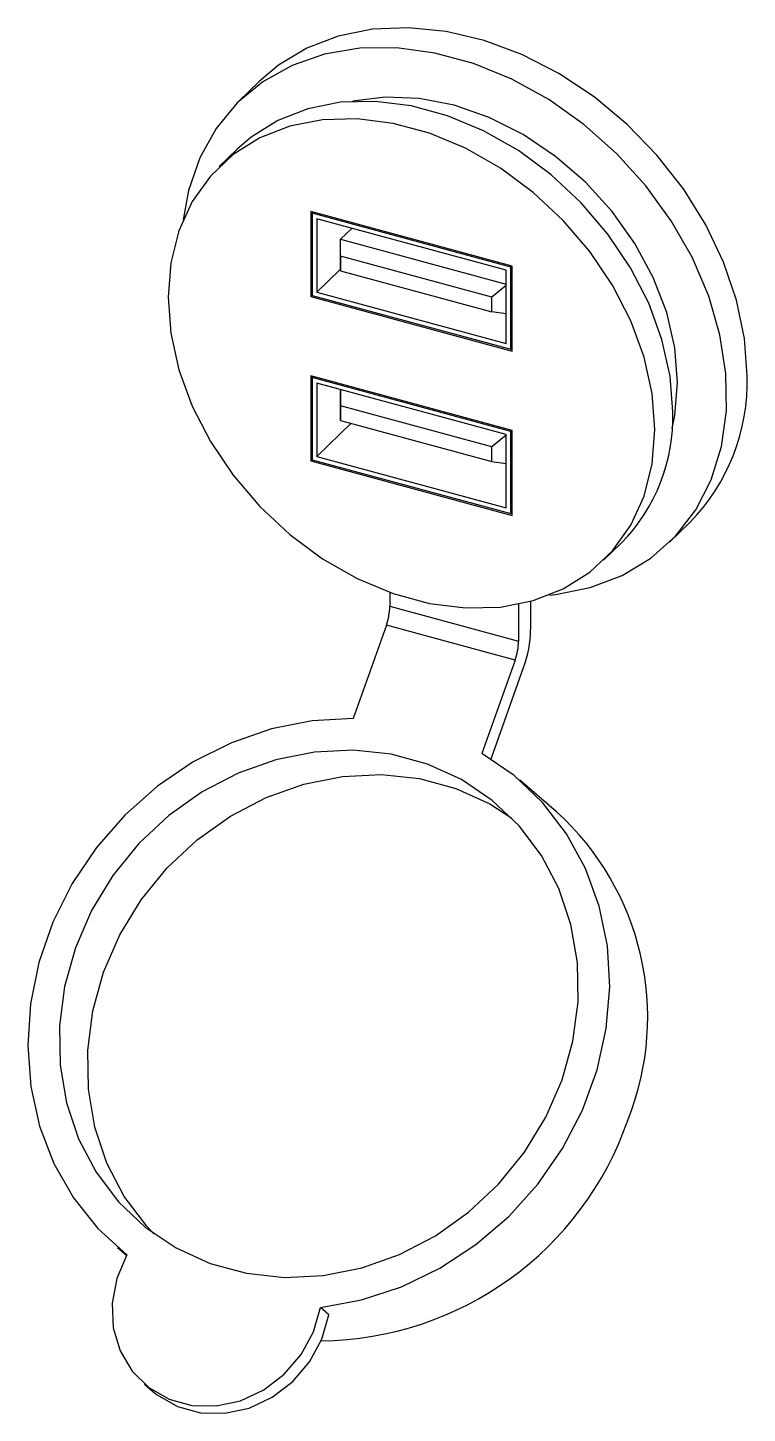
# Model space of a CAD drawing. Header units: millimetres. Extents: x 0 to 3353, y 0 to 2591.
# Drawn here: x 2110.5 to 2152.5, y 891.9 to 972.8 of the extents above; entities that cross this region are included whole.
import ezdxf

# ---------------------------------------------------------------- set-up
doc = ezdxf.new("R2010")
doc.units = ezdxf.units.MM
doc.header["$LTSCALE"] = 12

msp = doc.modelspace()

# ---------------------------------------------------------------- linework, layer by layer
at = {"color": 7, "linetype": 'Continuous', "lineweight": 25}
for p, q in [((2124.01, 969.707), (2122.825, 968.55)), ((2122.729, 965.753), (2121.679, 964.728)), ((2138.781, 958.919), (2127.019, 962.116)), ((2127.019, 962.116), (2127.019, 957.144)), ((2127.176, 962.073), (2127.107, 962.006)), ((2127.107, 962.006), (2127.107, 957.206)), ((2138.693, 958.857), (2127.107, 962.006)), ((2138.428, 958.672), (2127.372, 961.677)), ((2127.372, 961.677), (2127.372, 957.391)), ((2128.755, 960.484), (2129.41, 961.123)), ((2128.755, 960.484), (2138.428, 957.855)), ((2128.758, 959.507), (2128.755, 960.484)), ((2128.755, 958.77), (2128.755, 960.484)), ((2137.602, 957.103), (2128.758, 959.507)), ((2128.758, 959.507), (2128.758, 958.65)), ((2128.755, 958.741), (2127.372, 957.391)), ((2128.758, 958.65), (2128.755, 958.77)), ((2128.758, 958.65), (2137.602, 956.246)), ((2138.428, 954.386), (2138.428, 958.672)), ((2138.762, 958.924), (2138.693, 958.857)), ((2138.693, 954.057), (2138.693, 958.857)), ((2138.781, 953.947), (2138.781, 958.919)), ((2138.428, 957.793), (2137.602, 957.103)), ((2127.107, 957.231), (2127.019, 957.144)), ((2127.019, 957.144), (2138.781, 953.947)), ((2127.107, 957.206), (2138.693, 954.057)), ((2127.372, 957.391), (2138.428, 954.386)), ((2137.602, 956.246), (2137.602, 957.103)), ((2138.428, 956.133), (2137.602, 956.246)), ((2138.781, 954.144), (2138.693, 954.057)), ((2138.781, 949.319), (2127.019, 952.516)), ((2127.019, 952.516), (2127.019, 947.544)), ((2127.176, 952.473), (2127.107, 952.406)), ((2127.107, 952.406), (2127.107, 947.606)), ((2138.693, 949.257), (2127.107, 952.406)), ((2127.372, 952.077), (2127.372, 947.791)), ((2138.428, 949.072), (2127.372, 952.077)), ((2128.755, 951.701), (2128.758, 950.764)), ((2128.755, 950.026), (2128.755, 951.701)), ((2137.602, 948.36), (2128.758, 950.764)), ((2128.758, 950.764), (2128.758, 949.907)), ((2129.37, 949.74), (2127.372, 947.791)), ((2128.758, 949.907), (2128.755, 950.026)), ((2128.758, 949.907), (2137.602, 947.503)), ((2138.428, 949.05), (2137.602, 948.36)), ((2138.428, 944.786), (2138.428, 949.072)), ((2138.762, 949.324), (2138.693, 949.257)), ((2138.693, 944.457), (2138.693, 949.257)), ((2138.781, 944.347), (2138.781, 949.319)), ((2137.602, 947.503), (2137.602, 948.36)), ((2127.107, 947.63), (2127.019, 947.544)), ((2127.019, 947.544), (2138.781, 944.347)), ((2127.107, 947.606), (2138.693, 944.457)), ((2127.372, 947.791), (2138.428, 944.786)), ((2137.602, 947.503), (2138.428, 947.39)), ((2138.781, 944.543), (2138.693, 944.457)), ((2147.97, 942.788), (2149.155, 943.945)), ((2144.121, 941.735), (2145.171, 942.76)), ((2131.639, 939.858), (2131.639, 939.044)), ((2131.639, 939.044), (2139.156, 937.001)), ((2139.156, 939.168), (2139.156, 937.001)), ((2139.856, 939.334), (2139.856, 937.684)), ((2131.433, 937.935), (2129.499, 932.494)), ((2138.951, 935.892), (2131.433, 937.935)), ((2138.951, 935.892), (2137.017, 930.451)), ((2137.548, 930.128), (2139.446, 935.466)), ((2141.373, 927.034), (2139.228, 928.88)), ((2115.744, 901.594), (2116.271, 901.141)), ((2128.082, 897.656), (2127.587, 898.082)), ((2117.306, 893.603), (2117.801, 893.177))]:
    msp.add_line(p, q, dxfattribs=at)
at = {"color": 7, "linetype": 'Continuous', "lineweight": 25, "flags": 128}
for points in [[(2152.502, 952.499), (2152.347, 954.689), (2151.886, 956.92), (2151.126, 959.149), (2150.083, 961.333), (2148.778, 963.429), (2147.235, 965.397), (2145.485, 967.198), (2143.561, 968.797), (2141.502, 970.163), (2139.347, 971.269), (2137.138, 972.095), (2134.919, 972.623), (2132.731, 972.843), (2130.619, 972.752), (2128.623, 972.351), (2126.782, 971.648), (2125.131, 970.656), (2124.01, 969.707)], [(2140.96, 939.701), (2141.302, 939.736), (2143.33, 940.136), (2145.198, 940.847), (2146.871, 941.855), (2148.314, 943.139), (2149.498, 944.675), (2150.4, 946.43), (2151.001, 948.371), (2151.29, 950.458), (2151.261, 952.649), (2150.914, 954.9), (2150.257, 957.167), (2149.302, 959.404), (2148.068, 961.566), (2146.581, 963.61), (2144.87, 965.495), (2142.969, 967.183), (2140.917, 968.641), (2138.754, 969.839), (2136.524, 970.753), (2134.271, 971.365), (2132.041, 971.663), (2129.878, 971.641), (2127.826, 971.299), (2125.925, 970.644), (2124.214, 969.689), (2122.727, 968.453), (2121.493, 966.962), (2120.538, 965.244), (2119.88, 963.334), (2119.569, 961.617)], [(2148.158, 950.395), (2148, 952.49), (2147.527, 954.625), (2146.751, 956.752), (2145.689, 958.823), (2144.365, 960.792), (2142.809, 962.615), (2141.054, 964.251), (2139.141, 965.664), (2137.112, 966.822), (2135.012, 967.7), (2132.888, 968.277), (2130.788, 968.541), (2128.759, 968.486), (2126.846, 968.113), (2125.091, 967.43), (2123.535, 966.453), (2122.729, 965.753)], [(2148.442, 952.123), (2148.281, 954.145), (2147.804, 956.204), (2147.02, 958.249), (2145.951, 960.232), (2144.621, 962.102), (2143.065, 963.813), (2141.319, 965.324), (2139.428, 966.597), (2137.438, 967.601), (2135.397, 968.312), (2133.356, 968.711), (2131.366, 968.789), (2129.474, 968.543), (2129.468, 968.542)], [(2147.108, 949.37), (2146.95, 951.466), (2146.477, 953.601), (2145.701, 955.727), (2144.639, 957.798), (2143.315, 959.767), (2141.759, 961.59), (2140.004, 963.226), (2138.091, 964.639), (2136.062, 965.797), (2133.962, 966.675), (2131.838, 967.252), (2129.738, 967.516), (2127.709, 967.461), (2125.796, 967.088), (2124.041, 966.405), (2122.485, 965.428), (2121.161, 964.179), (2120.099, 962.685), (2119.323, 960.98), (2118.851, 959.102), (2118.692, 957.093), (2118.851, 954.998), (2119.323, 952.863), (2120.099, 950.736), (2121.161, 948.665), (2122.485, 946.696), (2124.041, 944.873), (2125.796, 943.237), (2127.709, 941.824), (2129.738, 940.666), (2131.838, 939.788), (2133.962, 939.211), (2136.062, 938.947), (2138.091, 939.002), (2140.004, 939.375), (2141.759, 940.058), (2143.315, 941.035), (2144.639, 942.284), (2145.701, 943.778), (2146.477, 945.483), (2146.95, 947.361), (2147.108, 949.37)], [(2148.123, 949.429), (2148.281, 950.189), (2148.442, 952.123)], [(2129.499, 932.494), (2127.106, 932.359), (2124.721, 931.884), (2122.39, 931.077), (2120.161, 929.956), (2118.077, 928.542), (2116.181, 926.864), (2114.509, 924.954), (2113.095, 922.851), (2111.967, 920.597), (2111.148, 918.236), (2110.654, 915.816), (2110.494, 913.384), (2110.672, 910.989), (2111.185, 908.679), (2112.021, 906.499), (2113.165, 904.492), (2114.594, 902.699), (2116.279, 901.156)], [(2141.694, 911.376), (2142.325, 913.642), (2142.625, 915.943), (2142.587, 918.228), (2142.212, 920.447), (2141.507, 922.549), (2140.489, 924.488), (2139.181, 926.221), (2137.612, 927.708), (2135.816, 928.916), (2133.834, 929.819), (2131.711, 930.396), (2129.493, 930.634), (2127.23, 930.529), (2124.973, 930.082), (2122.772, 929.303), (2120.676, 928.211), (2118.733, 926.828), (2116.985, 925.186), (2115.472, 923.323), (2114.226, 921.278), (2113.278, 919.099), (2112.646, 916.833), (2112.346, 914.532), (2112.384, 912.247), (2112.76, 910.028), (2113.465, 907.926), (2114.482, 905.987), (2115.79, 904.254), (2117.36, 902.767), (2119.156, 901.559), (2121.137, 900.656), (2123.261, 900.079), (2125.479, 899.841), (2127.742, 899.946), (2129.999, 900.393), (2132.2, 901.172), (2134.295, 902.264), (2136.239, 903.647), (2137.987, 905.289), (2139.5, 907.152), (2140.745, 909.197), (2141.694, 911.376)], [(2127.587, 898.082), (2129.976, 898.519), (2132.315, 899.288), (2134.559, 900.373), (2136.661, 901.755), (2138.582, 903.404), (2140.281, 905.289), (2141.727, 907.371), (2142.889, 909.61), (2143.745, 911.961), (2144.277, 914.377), (2144.476, 916.81), (2144.337, 919.211), (2143.863, 921.534), (2143.064, 923.732), (2141.954, 925.76), (2140.557, 927.58), (2138.9, 929.154), (2137.017, 930.451)], [(2117.861, 902.386), (2117.441, 902.834), (2116.132, 904.567), (2115.115, 906.506), (2114.41, 908.608), (2114.034, 910.827), (2113.996, 913.112), (2114.296, 915.413), (2114.928, 917.679), (2115.877, 919.858), (2117.122, 921.903), (2118.635, 923.766), (2120.383, 925.408), (2122.326, 926.791), (2124.422, 927.883), (2126.623, 928.662), (2128.88, 929.109), (2131.143, 929.214), (2133.361, 928.976), (2135.484, 928.399), (2137.466, 927.496), (2138.761, 926.669)], [(2116.279, 901.156), (2115.693, 899.776), (2115.426, 898.328), (2115.49, 896.892), (2115.885, 895.544), (2116.586, 894.358), (2117.557, 893.4), (2118.745, 892.72), (2120.085, 892.356), (2121.505, 892.327), (2122.927, 892.635), (2124.273, 893.264), (2125.472, 894.179), (2126.457, 895.33), (2127.175, 896.655), (2127.587, 898.082)], [(2117.801, 893.177), (2118.052, 892.974), (2119.24, 892.294), (2120.58, 891.93), (2122, 891.901), (2123.422, 892.209), (2124.768, 892.838), (2125.967, 893.753), (2126.952, 894.904), (2127.67, 896.229), (2128.082, 897.656)]]:
    msp.add_lwpolyline(points, dxfattribs=at)
at = {"color": 7, "linetype": 'Continuous', "lineweight": 25}
for centre, radius, start, end in [((2140.735, 952.171), 11.772, 315.66776, 1.598), ((2137.696, 950.086), 10.467, 315.57607, 1.68968), ((2128.216, 939.103), 3.423, 340.04411, 359.01144), ((2133.011, 937.803), 6.847, 340.04411, 359.01144), ((2135.733, 937.06), 3.423, 340.04411, 359.01144), ((2130.503, 915.037), 16.189, 338.3533, 47.82324), ((2127.43, 915.295), 19.161, 270.5979, 341.02705)]:
    msp.add_arc(centre, radius, start, end, dxfattribs=at)

doc.saveas('drawing.dxf')
